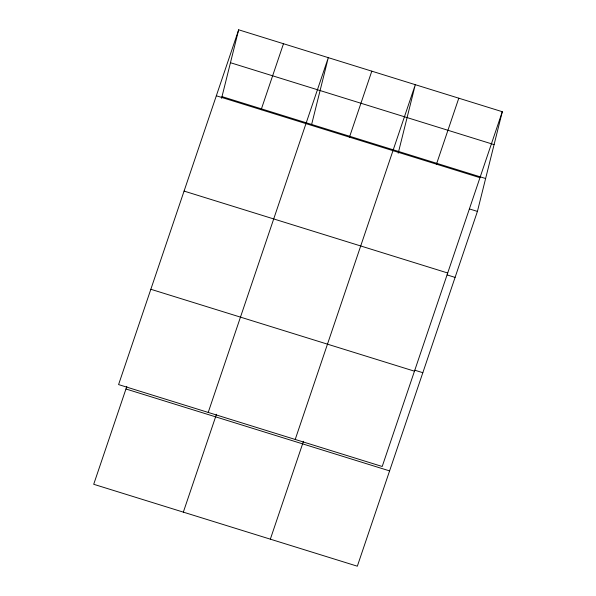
<?xml version="1.0" encoding="UTF-8"?>
<svg xmlns="http://www.w3.org/2000/svg" width="596" height="596" viewBox="0 0 596 596"><rect width="100%" height="100%" fill="white"/><g stroke="black" fill="none" stroke-linecap="round" stroke-linejoin="round"><path stroke-width="0.89" d="M221.57 98.333L238.668 29.8L502.294 111.713L477.418 211.416L357.332 566.2L93.706 484.287L126.836 386.402M311.634 124.452L328.299 57.648L208.213 412.432M398.202 153.217L415.3 84.684L295.214 439.461M238.668 29.8L118.582 384.584L382.207 466.489L502.294 111.713M261.152 109.709L283.487 43.724M183.337 512.135L216.475 414.25M349.465 137.147L371.8 71.162M270.338 539.171L303.468 441.278M436.466 164.176L458.793 98.198M230.458 62.707L494.084 144.612M222.003 96.604L485.628 178.517M216.333 95.777L479.959 177.69M469.432 208.935L477.418 211.416M184.075 191.085L447.7 272.998M447.097 274.92L455.083 277.401M414.838 370.22L422.825 372.701M150.84 289.276L414.466 371.189M125.965 388.987L389.59 470.892"/></g></svg>
